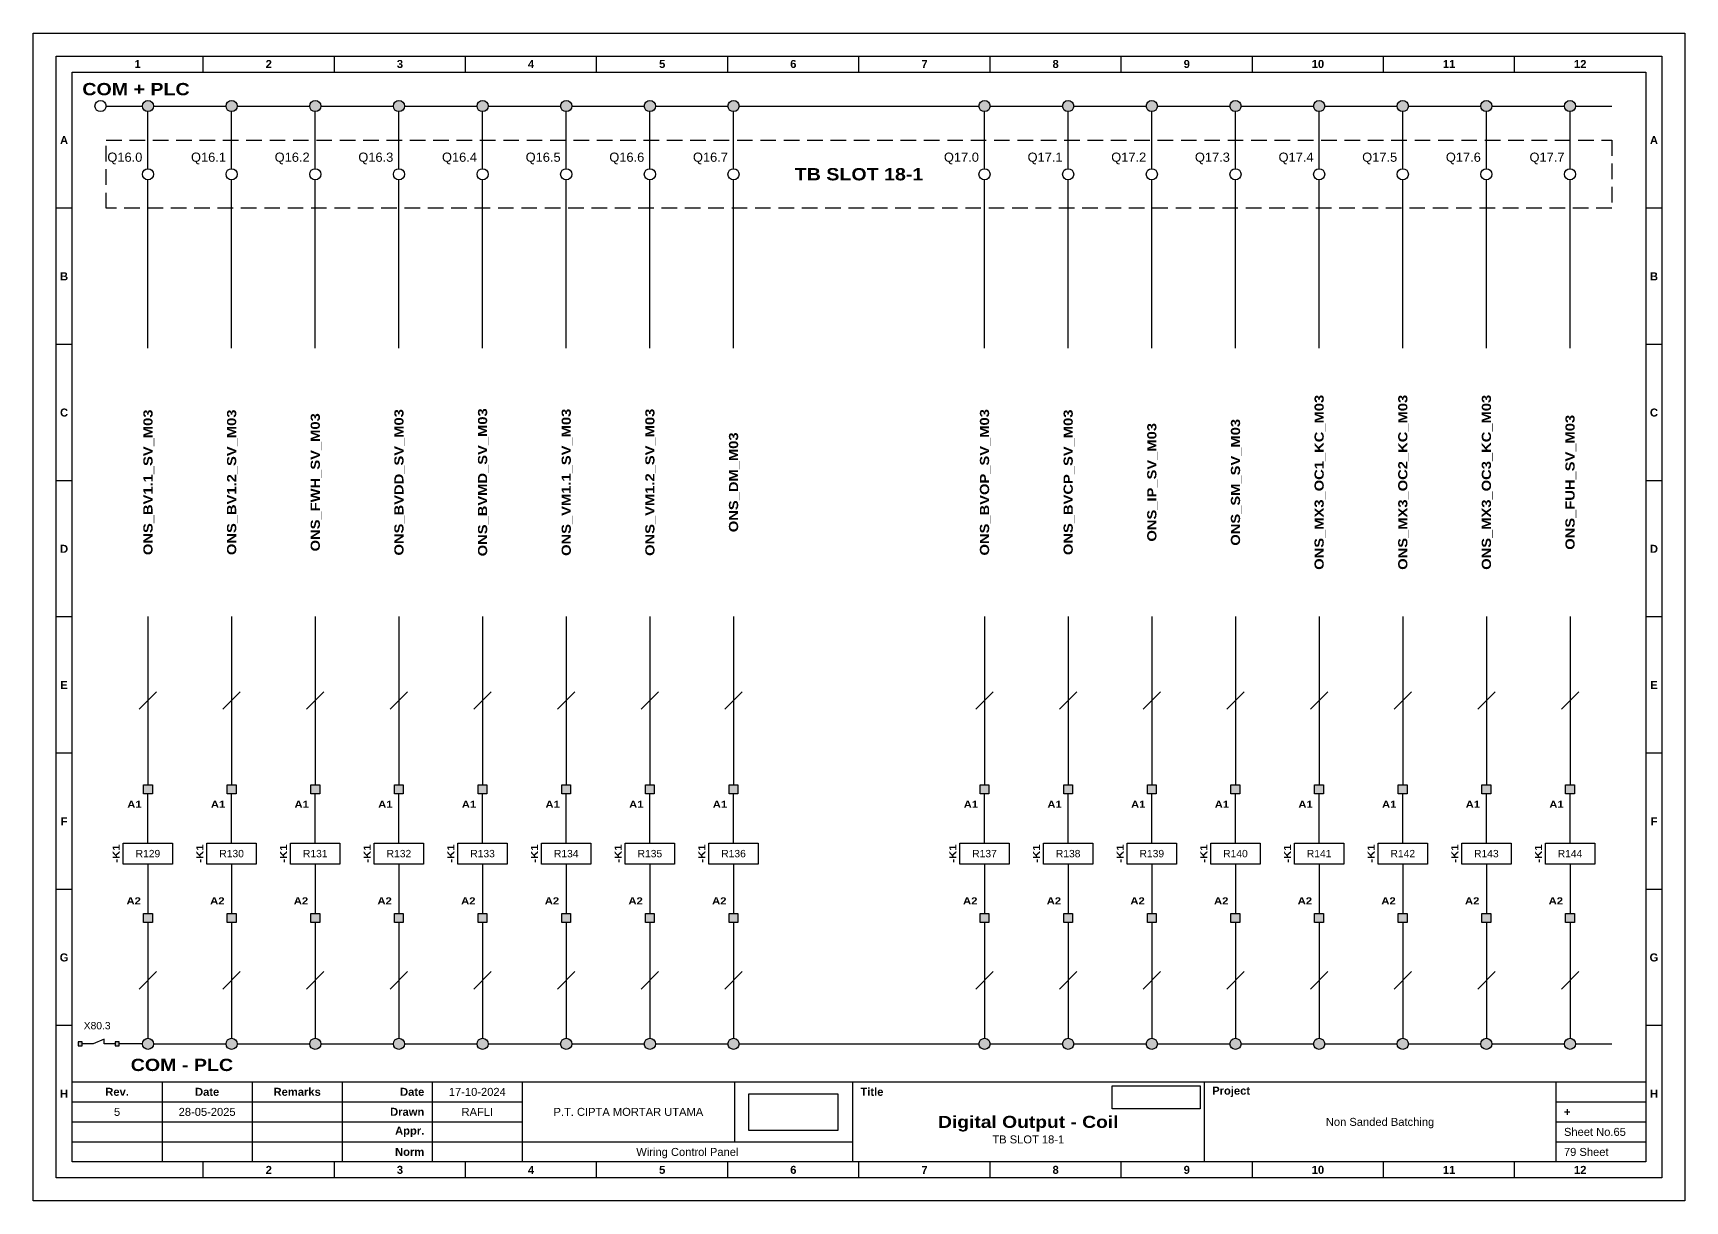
# Model space of a CAD drawing. Header units: millimetres. Extents: x 1018 to 2216, y 1079 to 1731.
# Drawn here: x 1327.2 to 1596.6, y 1079.3 to 1269.7 of the extents above; entities that cross this region are included whole.
import ezdxf
from ezdxf.enums import TextEntityAlignment as Align

# ---------------------------------------------------------------- set-up
doc = ezdxf.new("R2010")
doc.units = ezdxf.units.MM
doc.linetypes.add('HIDDEN', pattern=[9.525, 6.35, -3.175])
doc.styles.add('Bold', font='ariblk.ttf', dxfattribs={"height": 25.4})
doc.styles.get("Standard").update_dxf_attribs({"font": 'arial.ttf'})
picture_1 = doc.add_image_def('image1.png', size_in_pixel=(2048, 847))
picture_2 = doc.add_image_def('image2.png', size_in_pixel=(2092, 542))

# ---------------------------------------------------------------- blocks, each defined once
blk = doc.blocks.new('KOP MU PROJECT')
at = {"color": 6, "ltscale": 50}
for p, q in [((27.74, 184.05), (27.74, 186.66)), ((49.13, 184.05), (49.13, 186.66)), ((70.51, 184.05), (70.51, 186.66)), ((91.89, 184.05), (91.89, 186.66)), ((113.27, 184.05), (113.27, 186.66)), ((134.66, 184.05), (134.66, 186.66)), ((156.04, 184.05), (156.04, 186.66)), ((177.42, 184.05), (177.42, 186.66)), ((198.8, 184.05), (198.8, 186.66)), ((220.19, 184.05), (220.19, 186.66)), ((241.57, 184.05), (241.57, 186.66)), ((6.36, 161.84), (3.75, 161.84)), ((265.59, 161.84), (262.98, 161.84)), ((6.36, 139.63), (3.75, 139.63)), ((265.59, 139.63), (262.98, 139.63)), ((6.36, 117.42), (3.75, 117.42)), ((265.59, 117.42), (262.98, 117.42)), ((6.36, 95.22), (3.75, 95.22)), ((265.59, 95.22), (262.98, 95.22)), ((6.36, 73.01), (3.75, 73.01)), ((265.59, 73.01), (262.98, 73.01)), ((6.36, 50.8), (3.75, 50.8)), ((265.59, 50.8), (262.98, 50.8)), ((6.36, 28.59), (3.75, 28.59)), ((265.59, 28.59), (262.98, 28.59)), ((27.74, 3.75), (27.74, 6.36)), ((49.13, 3.75), (49.13, 6.36)), ((70.51, 3.75), (70.51, 6.36)), ((91.89, 3.75), (91.89, 6.36)), ((113.27, 3.75), (113.27, 6.36)), ((134.66, 3.75), (134.66, 6.36)), ((156.04, 3.75), (156.04, 6.36)), ((177.42, 3.75), (177.42, 6.36)), ((198.8, 3.75), (198.8, 6.36)), ((220.19, 3.75), (220.19, 6.36)), ((241.57, 3.75), (241.57, 6.36))]:
    blk.add_line(p, q, dxfattribs=at)
at = {"ltscale": 50}
for p, q in [((6.36, 19.41), (262.98, 19.41)), ((21.04, 19.41), (21.04, 6.36)), ((35.72, 19.41), (35.72, 6.36)), ((50.41, 19.41), (50.41, 6.36)), ((65.09, 19.41), (65.09, 6.36)), ((79.77, 19.41), (79.77, 6.36)), ((114.35, 19.41), (114.35, 9.62)), ((133.6, 19.41), (133.6, 6.36)), ((190.95, 19.41), (190.95, 6.36)), ((248.3, 19.41), (248.3, 6.36)), ((6.36, 16.15), (79.77, 16.15)), ((248.3, 16.15), (262.98, 16.15)), ((6.36, 12.89), (79.77, 12.89)), ((248.3, 12.89), (262.98, 12.89)), ((6.36, 9.62), (133.6, 9.62)), ((248.3, 9.62), (262.98, 9.62))]:
    blk.add_line(p, q, dxfattribs=at)
at = {"color": 1, "ltscale": 50}
blk.add_lwpolyline([(269.34, 0), (0, 0), (0, 190.41), (269.34, 190.41)], close=True, dxfattribs=at)
at = {"color": 6, "ltscale": 50}
for points in [[(265.59, 3.75), (3.75, 3.75), (3.75, 186.66), (265.59, 186.66)], [(262.98, 6.36), (6.36, 6.36), (6.36, 184.05), (262.98, 184.05)]]:
    blk.add_lwpolyline(points, close=True, dxfattribs=at)
at = {"ltscale": 50, "char_height": 1.305, "attachment_point": 4}
for s, width, heights, insert in [('\\pxqc;{\\fArial|b1|i0|c0|p34;1}', 21.3825, [2.51], (6.36, 185.36)), ('\\pxqc;{\\fArial|b1|i0|c0|p34;2}', 21.3825, [2.51], (27.74, 185.36)), ('\\pxqc;{\\fArial|b1|i0|c0|p34;3}', 21.3825, [2.51], (49.13, 185.36)), ('\\pxqc;{\\fArial|b1|i0|c0|p34;4}', 21.3825, [2.51], (70.51, 185.36)), ('\\pxqc;{\\fArial|b1|i0|c0|p34;5}', 21.3825, [2.51], (91.89, 185.36)), ('\\pxqc;{\\fArial|b1|i0|c0|p34;6}', 21.3825, [2.51], (113.27, 185.36)), ('\\pxqc;{\\fArial|b1|i0|c0|p34;7}', 21.3825, [2.51], (134.66, 185.36)), ('\\pxqc;{\\fArial|b1|i0|c0|p34;8}', 21.3825, [2.51], (156.04, 185.36)), ('\\pxqc;{\\fArial|b1|i0|c0|p34;9}', 21.3825, [2.51], (177.42, 185.36)), ('\\pxqc;{\\fArial|b1|i0|c0|p34;10}', 21.3825, [2.51], (198.8, 185.36)), ('\\pxqc;{\\fArial|b1|i0|c0|p34;11}', 21.3825, [2.51], (220.19, 185.36)), ('\\pxqc;{\\fArial|b1|i0|c0|p34;12}', 21.3825, [2.51], (241.57, 185.36)), ('\\pxqc;{\\fArial|b1|i0|c0|p34;A}', 2.61, [2.51], (3.75, 172.95)), ('\\pxqc;{\\fArial|b1|i0|c0|p34;A}', 2.61, [2.51], (262.98, 172.95)), ('\\pxqc;{\\fArial|b1|i0|c0|p34;B}', 2.61, [2.51], (3.75, 150.74)), ('\\pxqc;{\\fArial|b1|i0|c0|p34;B}', 2.61, [2.51], (262.98, 150.74)), ('\\pxqc;{\\fArial|b1|i0|c0|p34;C}', 2.61, [2.51], (3.75, 128.53)), ('\\pxqc;{\\fArial|b1|i0|c0|p34;C}', 2.61, [2.51], (262.98, 128.53)), ('\\pxqc;{\\fArial|b1|i0|c0|p34;D}', 2.61, [2.51], (3.75, 106.32)), ('\\pxqc;{\\fArial|b1|i0|c0|p34;D}', 2.61, [2.51], (262.98, 106.32)), ('\\pxqc;{\\fArial|b1|i0|c0|p34;E}', 2.61, [2.51], (3.75, 84.11)), ('\\pxqc;{\\fArial|b1|i0|c0|p34;E}', 2.61, [2.51], (262.98, 84.11)), ('\\pxqc;{\\fArial|b1|i0|c0|p34;F}', 2.61, [2.51], (3.75, 61.9)), ('\\pxqc;{\\fArial|b1|i0|c0|p34;F}', 2.61, [2.51], (262.98, 61.9)), ('\\pxqc;{\\fArial|b1|i0|c0|p34;G}', 2.61, [2.51], (3.75, 39.69)), ('\\pxqc;{\\fArial|b1|i0|c0|p34;G}', 2.61, [2.51], (262.98, 39.69)), ('\\pxqc;{\\fArial|b1|i0|c0|p34;H}', 2.61, [2.51], (3.75, 17.47)), ('\\pxqc;{\\fArial|b1|i0|c0|p34;Rev.}', 14.6811, [2.88], (6.36, 17.78)), ('\\pxqc;{\\fArial|b1|i0|c0|p34;Date}', 14.6811, [2.88], (21.04, 17.78)), ('\\pxqc;{\\fArial|b1|i0|c0|p34;Remarks}', 14.6811, [2.88], (35.72, 17.78)), ('\\pxqr;{\\fArial|b1|i0|c0|p34;Date}', 13.3761, [2.88], (50.41, 17.78)), ('\\pxql;{\\fArial|b1|i0|c0|p34;Title}', 50.2419, [2.88], (134.9, 17.78)), ('\\pxql;{\\fArial|b1|i0|c0|p34;Project}', 50.2419, [2.88], (192.25, 17.78)), ('\\pxqc;{\\fArial|b1|i0|c0|p34;H}', 2.61, [2.51], (262.98, 17.47)), ('\\pxqr;{\\fArial|b1|i0|c0|p34;Drawn}', 13.3761, [2.88], (50.41, 14.52)), ('\\pxql;{\\fArial|b1|i0|c0|p34;+}', 14.6811, [2.88], (249.61, 14.52)), ('\\pxqr;{\\fArial|b1|i0|c0|p34;Appr.}', 13.3761, [2.88], (50.41, 11.26)), ('\\pxqr;{\\fArial|b1|i0|c0|p34;Norm}', 13.3761, [2.88], (50.41, 7.99)), ('\\pxqc;{\\fArial|b1|i0|c0|p34;2}', 21.3825, [2.51], (27.74, 5.06)), ('\\pxqc;{\\fArial|b1|i0|c0|p34;3}', 21.3825, [2.51], (49.13, 5.06)), ('\\pxqc;{\\fArial|b1|i0|c0|p34;4}', 21.3825, [2.51], (70.51, 5.06)), ('\\pxqc;{\\fArial|b1|i0|c0|p34;5}', 21.3825, [2.51], (91.89, 5.06)), ('\\pxqc;{\\fArial|b1|i0|c0|p34;6}', 21.3825, [2.51], (113.27, 5.06)), ('\\pxqc;{\\fArial|b1|i0|c0|p34;7}', 21.3825, [2.51], (134.66, 5.06)), ('\\pxqc;{\\fArial|b1|i0|c0|p34;8}', 21.3825, [2.51], (156.04, 5.06)), ('\\pxqc;{\\fArial|b1|i0|c0|p34;9}', 21.3825, [2.51], (177.42, 5.06)), ('\\pxqc;{\\fArial|b1|i0|c0|p34;10}', 21.3825, [2.51], (198.8, 5.06)), ('\\pxqc;{\\fArial|b1|i0|c0|p34;11}', 21.3825, [2.51], (220.19, 5.06)), ('\\pxqc;{\\fArial|b1|i0|c0|p34;12}', 21.3825, [2.51], (241.57, 5.06))]:
    blk.add_mtext_dynamic_manual_height_columns(s, width=width, gutter_width=0.0326, heights=heights, dxfattribs=dict(at, insert=insert))
at = {"ltscale": 50}
for tag, p in [('DATECREATED', (72.43, 17.78)), ('REV', (13.7, 14.52)), ('REVDATE', (28.38, 14.52)), ('REMARKS', (43.06, 14.52)), ('DRAWN', (72.43, 14.52)), ('COMPANY', (97.06, 14.52)), ('PROJECT', (219.62, 12.89)), ('APPR', (72.43, 11.26)), ('NORM', (72.43, 7.99)), ('DRAWINGCATEGORY', (106.68, 7.99)), ('DESCRIPTION', (162.27, 10.03))]:
    blk.add_attdef(tag, text='', height=1.3, dxfattribs=at).set_placement(p, align=Align.MIDDLE_CENTER)
at = {"ltscale": 50, "style": 'Bold'}
blk.add_attdef('TITLE', text='', height=1.96, dxfattribs=at).set_placement((162.27, 12.89), align=Align.MIDDLE_CENTER)
at = {"ltscale": 50}
for tag, p in [('SHEETNUMBER', (249.61, 11.26)), ('TOTALSHEET', (249.61, 7.99))]:
    blk.add_attdef(tag, text='', height=1.3, dxfattribs=at).set_placement(p, align=Align.MIDDLE_LEFT)
image = blk.add_image(picture_1, insert=(116.72, 11.48), size_in_units=(14.5, 6), dxfattribs=at)
image.dxf.flags = 15
image = blk.add_image(picture_2, insert=(175.94, 15.04), size_in_units=(14.36, 3.72), dxfattribs=at)
image.dxf.flags = 15

msp = doc.modelspace()

# ---------------------------------------------------------------- hatches: boundary and pattern name
at = {"true_color": 0x105689}
h = msp.add_hatch(color=146, dxfattribs=at)
h.dxf.hatch_style = 1
h.paths.add_polyline_path([(1578.73, 1257.79, 1), (1576.92, 1257.79, 1)])
h.paths.add_polyline_path([(1563.28, 1257.79, 1), (1565.09, 1257.79, 1)])
h.paths.add_polyline_path([(1549.64, 1257.79, 1), (1551.45, 1257.79, 1)])
h.paths.add_polyline_path([(1537.81, 1257.79, 1), (1536, 1257.79, 1)])
h.paths.add_polyline_path([(1524.17, 1257.79, 1), (1522.36, 1257.79, 1)])
h.paths.add_polyline_path([(1510.53, 1257.79, 1), (1508.72, 1257.79, 1)])
h.paths.add_polyline_path([(1496.89, 1257.79, 1), (1495.08, 1257.79, 1)])
h.paths.add_polyline_path([(1483.25, 1257.79, 1), (1481.44, 1257.79, 1)])
h.paths.add_polyline_path([(1442.33, 1257.79, 1), (1440.52, 1257.79, 1)])
h.paths.add_polyline_path([(1428.69, 1257.79, 1), (1426.88, 1257.79, 1)])
h.paths.add_polyline_path([(1415.05, 1257.79, 1), (1413.24, 1257.79, 1)])
h.paths.add_polyline_path([(1401.41, 1257.79, 1), (1399.6, 1257.79, 1)])
h.paths.add_polyline_path([(1385.96, 1257.79, 1), (1387.78, 1257.79, 1)])
h.paths.add_polyline_path([(1374.14, 1257.79, 1), (1372.32, 1257.79, 1)])
h.paths.add_polyline_path([(1358.68, 1257.79, 1), (1360.5, 1257.79, 1)])
h.paths.add_polyline_path([(1346.86, 1257.79, 1), (1345.04, 1257.79, 1)])
h = msp.add_hatch(color=256)
h.dxf.hatch_style = 1
h.paths.add_polyline_path([(1346.67, 1145.68), (1346.67, 1147.13), (1345.22, 1147.13), (1345.22, 1145.68)])
h.paths.add_polyline_path([(1345.22, 1124.7), (1346.67, 1124.7), (1346.67, 1126.15), (1345.22, 1126.15)])
h = msp.add_hatch(color=256)
h.dxf.hatch_style = 1
h.paths.add_polyline_path([(1360.31, 1145.68), (1360.31, 1147.13), (1358.86, 1147.13), (1358.86, 1145.68)])
h.paths.add_polyline_path([(1358.86, 1124.7), (1360.31, 1124.7), (1360.31, 1126.15), (1358.86, 1126.15)])
h = msp.add_hatch(color=256)
h.dxf.hatch_style = 1
h.paths.add_polyline_path([(1373.95, 1145.68), (1373.95, 1147.13), (1372.5, 1147.13), (1372.5, 1145.68)])
h.paths.add_polyline_path([(1372.5, 1124.7), (1373.95, 1124.7), (1373.95, 1126.15), (1372.5, 1126.15)])
h = msp.add_hatch(color=256)
h.dxf.hatch_style = 1
h.paths.add_polyline_path([(1387.59, 1145.68), (1387.59, 1147.13), (1386.14, 1147.13), (1386.14, 1145.68)])
h.paths.add_polyline_path([(1386.14, 1124.7), (1387.59, 1124.7), (1387.59, 1126.15), (1386.14, 1126.15)])
h = msp.add_hatch(color=256)
h.dxf.hatch_style = 1
h.paths.add_polyline_path([(1401.23, 1145.68), (1401.23, 1147.13), (1399.78, 1147.13), (1399.78, 1145.68)])
h.paths.add_polyline_path([(1399.78, 1124.7), (1401.23, 1124.7), (1401.23, 1126.15), (1399.78, 1126.15)])
h = msp.add_hatch(color=256)
h.dxf.hatch_style = 1
h.paths.add_polyline_path([(1414.87, 1145.68), (1414.87, 1147.13), (1413.42, 1147.13), (1413.42, 1145.68)])
h.paths.add_polyline_path([(1413.42, 1124.7), (1414.87, 1124.7), (1414.87, 1126.15), (1413.42, 1126.15)])
h = msp.add_hatch(color=256)
h.dxf.hatch_style = 1
h.paths.add_polyline_path([(1428.51, 1145.68), (1428.51, 1147.13), (1427.06, 1147.13), (1427.06, 1145.68)])
h.paths.add_polyline_path([(1427.06, 1124.7), (1428.51, 1124.7), (1428.51, 1126.15), (1427.06, 1126.15)])
h = msp.add_hatch(color=256)
h.dxf.hatch_style = 1
h.paths.add_polyline_path([(1442.15, 1145.68), (1442.15, 1147.13), (1440.7, 1147.13), (1440.7, 1145.68)])
h.paths.add_polyline_path([(1440.7, 1124.7), (1442.15, 1124.7), (1442.15, 1126.15), (1440.7, 1126.15)])
h = msp.add_hatch(color=256)
h.dxf.hatch_style = 1
h.paths.add_polyline_path([(1483.07, 1145.68), (1483.07, 1147.13), (1481.62, 1147.13), (1481.62, 1145.68)])
h.paths.add_polyline_path([(1481.62, 1124.7), (1483.07, 1124.7), (1483.07, 1126.15), (1481.62, 1126.15)])
h = msp.add_hatch(color=256)
h.dxf.hatch_style = 1
h.paths.add_polyline_path([(1496.71, 1145.68), (1496.71, 1147.13), (1495.26, 1147.13), (1495.26, 1145.68)])
h.paths.add_polyline_path([(1495.26, 1124.7), (1496.71, 1124.7), (1496.71, 1126.15), (1495.26, 1126.15)])
h = msp.add_hatch(color=256)
h.dxf.hatch_style = 1
h.paths.add_polyline_path([(1510.35, 1145.68), (1510.35, 1147.13), (1508.9, 1147.13), (1508.9, 1145.68)])
h.paths.add_polyline_path([(1508.9, 1124.7), (1510.35, 1124.7), (1510.35, 1126.15), (1508.9, 1126.15)])
h = msp.add_hatch(color=256)
h.dxf.hatch_style = 1
h.paths.add_polyline_path([(1523.99, 1145.68), (1523.99, 1147.13), (1522.54, 1147.13), (1522.54, 1145.68)])
h.paths.add_polyline_path([(1522.54, 1124.7), (1523.99, 1124.7), (1523.99, 1126.15), (1522.54, 1126.15)])
h = msp.add_hatch(color=256)
h.dxf.hatch_style = 1
h.paths.add_polyline_path([(1537.63, 1145.68), (1537.63, 1147.13), (1536.18, 1147.13), (1536.18, 1145.68)])
h.paths.add_polyline_path([(1536.18, 1124.7), (1537.63, 1124.7), (1537.63, 1126.15), (1536.18, 1126.15)])
h = msp.add_hatch(color=256)
h.dxf.hatch_style = 1
h.paths.add_polyline_path([(1551.27, 1145.68), (1551.27, 1147.13), (1549.82, 1147.13), (1549.82, 1145.68)])
h.paths.add_polyline_path([(1549.82, 1124.7), (1551.27, 1124.7), (1551.27, 1126.15), (1549.82, 1126.15)])
h = msp.add_hatch(color=256)
h.dxf.hatch_style = 1
h.paths.add_polyline_path([(1564.91, 1145.68), (1564.91, 1147.13), (1563.46, 1147.13), (1563.46, 1145.68)])
h.paths.add_polyline_path([(1563.46, 1124.7), (1564.91, 1124.7), (1564.91, 1126.15), (1563.46, 1126.15)])
h = msp.add_hatch(color=256)
h.dxf.hatch_style = 1
h.paths.add_polyline_path([(1578.55, 1145.68), (1578.55, 1147.13), (1577.1, 1147.13), (1577.1, 1145.68)])
h.paths.add_polyline_path([(1577.1, 1124.7), (1578.55, 1124.7), (1578.55, 1126.15), (1577.1, 1126.15)])
h = msp.add_hatch(color=256)
h.dxf.hatch_style = 1
h.paths.add_polyline_path([(1341.24, 1105.22), (1340.6, 1105.22), (1340.6, 1104.58), (1341.24, 1104.58)])
h.paths.add_polyline_path([(1334.58, 1105.22), (1334.58, 1104.58), (1335.22, 1104.58), (1335.22, 1105.22)])
h = msp.add_hatch(color=146, dxfattribs=at)
h.dxf.hatch_style = 1
h.paths.add_polyline_path([(1578.73, 1104.9, 1), (1576.92, 1104.9, 1)])
h.paths.add_polyline_path([(1563.28, 1104.9, 1), (1565.09, 1104.9, 1)])
h.paths.add_polyline_path([(1549.64, 1104.9, 1), (1551.45, 1104.9, 1)])
h.paths.add_polyline_path([(1537.81, 1104.9, 1), (1536, 1104.9, 1)])
h.paths.add_polyline_path([(1524.17, 1104.9, 1), (1522.36, 1104.9, 1)])
h.paths.add_polyline_path([(1510.53, 1104.9, 1), (1508.72, 1104.9, 1)])
h.paths.add_polyline_path([(1496.89, 1104.9, 1), (1495.08, 1104.9, 1)])
h.paths.add_polyline_path([(1483.25, 1104.9, 1), (1481.44, 1104.9, 1)])
h.paths.add_polyline_path([(1442.33, 1104.9, 1), (1440.52, 1104.9, 1)])
h.paths.add_polyline_path([(1428.69, 1104.9, 1), (1426.88, 1104.9, 1)])
h.paths.add_polyline_path([(1415.05, 1104.9, 1), (1413.24, 1104.9, 1)])
h.paths.add_polyline_path([(1401.41, 1104.9, 1), (1399.6, 1104.9, 1)])
h.paths.add_polyline_path([(1385.96, 1104.9, 1), (1387.78, 1104.9, 1)])
h.paths.add_polyline_path([(1374.14, 1104.9, 1), (1372.32, 1104.9, 1)])
h.paths.add_polyline_path([(1358.68, 1104.9, 1), (1360.5, 1104.9, 1)])
h.paths.add_polyline_path([(1346.86, 1104.9, 1), (1345.04, 1104.9, 1)])

# ---------------------------------------------------------------- linework, layer by layer
at = {"color": 146, "true_color": 0x105689}
for p, q in [((1339.13, 1257.79), (1345.04, 1257.79)), ((1345.95, 1247.59), (1345.95, 1256.88)), ((1346.86, 1257.79), (1358.68, 1257.79)), ((1359.59, 1247.59), (1359.59, 1256.88)), ((1360.5, 1257.79), (1372.32, 1257.79)), ((1373.23, 1247.59), (1373.23, 1256.88)), ((1374.14, 1257.79), (1385.96, 1257.79)), ((1386.87, 1247.59), (1386.87, 1256.88)), ((1387.78, 1257.79), (1399.6, 1257.79)), ((1400.51, 1247.59), (1400.51, 1256.88)), ((1401.41, 1257.79), (1413.24, 1257.79)), ((1414.15, 1247.59), (1414.15, 1256.88)), ((1415.05, 1257.79), (1426.88, 1257.79)), ((1427.79, 1247.59), (1427.79, 1256.88)), ((1428.69, 1257.79), (1440.52, 1257.79)), ((1441.43, 1247.59), (1441.43, 1256.88)), ((1442.33, 1257.79), (1481.44, 1257.79)), ((1482.35, 1247.59), (1482.35, 1256.88)), ((1483.25, 1257.79), (1495.08, 1257.79)), ((1495.99, 1247.59), (1495.99, 1256.88)), ((1496.89, 1257.79), (1508.72, 1257.79)), ((1509.63, 1247.59), (1509.63, 1256.88)), ((1510.53, 1257.79), (1522.36, 1257.79)), ((1523.27, 1247.59), (1523.27, 1256.88)), ((1524.17, 1257.79), (1536, 1257.79)), ((1536.91, 1247.59), (1536.91, 1256.88)), ((1537.81, 1257.79), (1549.64, 1257.79)), ((1550.55, 1247.59), (1550.55, 1256.88)), ((1551.45, 1257.79), (1563.28, 1257.79)), ((1564.18, 1247.59), (1564.18, 1256.88)), ((1565.09, 1257.79), (1576.92, 1257.79)), ((1577.82, 1247.59), (1577.82, 1256.88)), ((1578.73, 1257.79), (1584.64, 1257.79)), ((1345.95, 1218.34), (1345.95, 1245.77)), ((1359.59, 1218.34), (1359.59, 1245.77)), ((1373.23, 1218.34), (1373.23, 1245.77)), ((1386.87, 1218.34), (1386.87, 1245.77)), ((1400.51, 1218.34), (1400.51, 1245.77)), ((1414.15, 1218.34), (1414.15, 1245.77)), ((1427.79, 1218.34), (1427.79, 1245.77)), ((1441.43, 1218.34), (1441.43, 1245.77)), ((1482.35, 1218.34), (1482.35, 1245.77)), ((1495.99, 1218.34), (1495.99, 1245.77)), ((1509.63, 1218.34), (1509.63, 1245.77)), ((1523.27, 1218.34), (1523.27, 1245.77)), ((1536.91, 1218.34), (1536.91, 1245.77)), ((1550.55, 1218.34), (1550.55, 1245.77)), ((1564.18, 1218.34), (1564.18, 1245.77)), ((1577.82, 1218.34), (1577.82, 1245.77)), ((1345.95, 1174.57), (1345.95, 1147.13)), ((1359.59, 1174.57), (1359.59, 1147.13)), ((1373.23, 1174.57), (1373.23, 1147.13)), ((1386.87, 1174.57), (1386.87, 1147.13)), ((1400.51, 1174.57), (1400.51, 1147.13)), ((1414.15, 1174.57), (1414.15, 1147.13)), ((1427.79, 1174.57), (1427.79, 1147.13)), ((1441.43, 1174.57), (1441.43, 1147.13)), ((1482.35, 1174.57), (1482.35, 1147.13)), ((1495.99, 1174.57), (1495.99, 1147.13)), ((1509.63, 1174.57), (1509.63, 1147.13)), ((1523.27, 1174.57), (1523.27, 1147.13)), ((1536.91, 1174.57), (1536.91, 1147.13)), ((1550.55, 1174.57), (1550.55, 1147.13)), ((1564.18, 1174.57), (1564.18, 1147.13)), ((1577.82, 1174.57), (1577.82, 1147.13)), ((1344.53, 1159.44), (1347.36, 1162.27)), ((1358.17, 1159.44), (1361, 1162.27)), ((1371.81, 1159.44), (1374.64, 1162.27)), ((1385.45, 1159.44), (1388.28, 1162.27)), ((1399.09, 1159.44), (1401.92, 1162.27)), ((1412.73, 1159.44), (1415.56, 1162.27)), ((1426.37, 1159.44), (1429.2, 1162.27)), ((1440.01, 1159.44), (1442.84, 1162.27)), ((1480.93, 1159.44), (1483.76, 1162.27)), ((1494.57, 1159.44), (1497.4, 1162.27)), ((1508.21, 1159.44), (1511.04, 1162.27)), ((1521.85, 1159.44), (1524.68, 1162.27)), ((1535.49, 1159.44), (1538.32, 1162.27)), ((1549.13, 1159.44), (1551.96, 1162.27)), ((1562.77, 1159.44), (1565.6, 1162.27)), ((1576.41, 1159.44), (1579.24, 1162.27)), ((1345.95, 1124.7), (1345.95, 1105.81)), ((1359.59, 1124.7), (1359.59, 1105.81)), ((1373.23, 1124.7), (1373.23, 1105.81)), ((1386.87, 1124.7), (1386.87, 1105.81)), ((1400.51, 1124.7), (1400.51, 1105.81)), ((1414.15, 1124.7), (1414.15, 1105.81)), ((1427.79, 1124.7), (1427.79, 1105.81)), ((1441.43, 1124.7), (1441.43, 1105.81)), ((1482.35, 1124.7), (1482.35, 1105.81)), ((1495.99, 1124.7), (1495.99, 1105.81)), ((1509.63, 1124.7), (1509.63, 1105.81)), ((1523.27, 1124.7), (1523.27, 1105.81)), ((1536.91, 1124.7), (1536.91, 1105.81)), ((1550.55, 1124.7), (1550.55, 1105.81)), ((1564.18, 1124.7), (1564.18, 1105.81)), ((1577.82, 1124.7), (1577.82, 1105.81)), ((1344.53, 1113.84), (1347.36, 1116.67)), ((1358.17, 1113.84), (1361, 1116.67)), ((1371.81, 1113.84), (1374.64, 1116.67)), ((1385.45, 1113.84), (1388.28, 1116.67)), ((1399.09, 1113.84), (1401.92, 1116.67)), ((1412.73, 1113.84), (1415.56, 1116.67)), ((1426.37, 1113.84), (1429.2, 1116.67)), ((1440.01, 1113.84), (1442.84, 1116.67)), ((1480.93, 1113.84), (1483.76, 1116.67)), ((1494.57, 1113.84), (1497.4, 1116.67)), ((1508.21, 1113.84), (1511.04, 1116.67)), ((1521.85, 1113.84), (1524.68, 1116.67)), ((1535.49, 1113.84), (1538.32, 1116.67)), ((1549.13, 1113.84), (1551.96, 1116.67)), ((1562.77, 1113.84), (1565.6, 1116.67)), ((1576.41, 1113.84), (1579.24, 1116.67)), ((1345.04, 1104.9), (1341.24, 1104.9)), ((1346.86, 1104.9), (1358.68, 1104.9)), ((1360.5, 1104.9), (1372.32, 1104.9)), ((1374.14, 1104.9), (1385.96, 1104.9)), ((1387.78, 1104.9), (1399.6, 1104.9)), ((1401.41, 1104.9), (1413.24, 1104.9)), ((1415.05, 1104.9), (1426.88, 1104.9)), ((1428.69, 1104.9), (1440.52, 1104.9)), ((1442.33, 1104.9), (1481.44, 1104.9)), ((1483.25, 1104.9), (1495.08, 1104.9)), ((1496.89, 1104.9), (1508.72, 1104.9)), ((1510.53, 1104.9), (1522.36, 1104.9)), ((1524.17, 1104.9), (1536, 1104.9)), ((1537.81, 1104.9), (1549.64, 1104.9)), ((1551.45, 1104.9), (1563.28, 1104.9)), ((1565.09, 1104.9), (1576.92, 1104.9)), ((1578.73, 1104.9), (1584.64, 1104.9))]:
    msp.add_line(p, q, dxfattribs=at)
at = {"ltscale": 50}
for p, q in [((1345.95, 1137.64), (1345.95, 1145.68)), ((1359.59, 1137.64), (1359.59, 1145.68)), ((1373.23, 1137.64), (1373.23, 1145.68)), ((1386.87, 1137.64), (1386.87, 1145.68)), ((1400.51, 1137.64), (1400.51, 1145.68)), ((1414.15, 1137.64), (1414.15, 1145.68)), ((1427.79, 1137.64), (1427.79, 1145.68)), ((1441.43, 1137.64), (1441.43, 1145.68)), ((1482.35, 1137.64), (1482.35, 1145.68)), ((1495.99, 1137.64), (1495.99, 1145.68)), ((1509.63, 1137.64), (1509.63, 1145.68)), ((1523.27, 1137.64), (1523.27, 1145.68)), ((1536.91, 1137.64), (1536.91, 1145.68)), ((1550.55, 1137.64), (1550.55, 1145.68)), ((1564.18, 1137.64), (1564.18, 1145.68)), ((1577.82, 1137.64), (1577.82, 1145.68)), ((1345.95, 1134.2), (1345.95, 1126.15)), ((1359.59, 1134.2), (1359.59, 1126.15)), ((1373.23, 1134.2), (1373.23, 1126.15)), ((1386.87, 1134.2), (1386.87, 1126.15)), ((1400.51, 1134.2), (1400.51, 1126.15)), ((1414.15, 1134.2), (1414.15, 1126.15)), ((1427.79, 1134.2), (1427.79, 1126.15)), ((1441.43, 1134.2), (1441.43, 1126.15)), ((1482.35, 1134.2), (1482.35, 1126.15)), ((1495.99, 1134.2), (1495.99, 1126.15)), ((1509.63, 1134.2), (1509.63, 1126.15)), ((1523.27, 1134.2), (1523.27, 1126.15)), ((1536.91, 1134.2), (1536.91, 1126.15)), ((1550.55, 1134.2), (1550.55, 1126.15)), ((1564.18, 1134.2), (1564.18, 1126.15)), ((1577.82, 1134.2), (1577.82, 1126.15)), ((1337.01, 1104.9), (1335.22, 1104.9)), ((1338.81, 1105.65), (1337.01, 1104.9)), ((1340.6, 1104.9), (1338.81, 1104.9))]:
    msp.add_line(p, q, dxfattribs=at)
msp.add_line((1338.81, 1104.9), (1338.81, 1105.65))
at = {"linetype": 'HIDDEN', "ltscale": 0.4}
msp.add_lwpolyline([(1339.13, 1252.23), (1584.64, 1252.23), (1584.64, 1241.13), (1339.13, 1241.13)], close=True, dxfattribs=at)
for points in [[(1345.22, 1147.13), (1346.67, 1147.13), (1346.67, 1145.68), (1345.22, 1145.68)], [(1358.86, 1147.13), (1360.31, 1147.13), (1360.31, 1145.68), (1358.86, 1145.68)], [(1372.5, 1147.13), (1373.95, 1147.13), (1373.95, 1145.68), (1372.5, 1145.68)], [(1386.14, 1147.13), (1387.59, 1147.13), (1387.59, 1145.68), (1386.14, 1145.68)], [(1399.78, 1147.13), (1401.23, 1147.13), (1401.23, 1145.68), (1399.78, 1145.68)], [(1413.42, 1147.13), (1414.87, 1147.13), (1414.87, 1145.68), (1413.42, 1145.68)], [(1427.06, 1147.13), (1428.51, 1147.13), (1428.51, 1145.68), (1427.06, 1145.68)], [(1440.7, 1147.13), (1442.15, 1147.13), (1442.15, 1145.68), (1440.7, 1145.68)], [(1481.62, 1147.13), (1483.07, 1147.13), (1483.07, 1145.68), (1481.62, 1145.68)], [(1495.26, 1147.13), (1496.71, 1147.13), (1496.71, 1145.68), (1495.26, 1145.68)], [(1508.9, 1147.13), (1510.35, 1147.13), (1510.35, 1145.68), (1508.9, 1145.68)], [(1522.54, 1147.13), (1523.99, 1147.13), (1523.99, 1145.68), (1522.54, 1145.68)], [(1536.18, 1147.13), (1537.63, 1147.13), (1537.63, 1145.68), (1536.18, 1145.68)], [(1549.82, 1147.13), (1551.27, 1147.13), (1551.27, 1145.68), (1549.82, 1145.68)], [(1563.46, 1147.13), (1564.91, 1147.13), (1564.91, 1145.68), (1563.46, 1145.68)], [(1577.1, 1147.13), (1578.55, 1147.13), (1578.55, 1145.68), (1577.1, 1145.68)], [(1345.22, 1126.15), (1346.67, 1126.15), (1346.67, 1124.7), (1345.22, 1124.7)], [(1358.86, 1126.15), (1360.31, 1126.15), (1360.31, 1124.7), (1358.86, 1124.7)], [(1372.5, 1126.15), (1373.95, 1126.15), (1373.95, 1124.7), (1372.5, 1124.7)], [(1386.14, 1126.15), (1387.59, 1126.15), (1387.59, 1124.7), (1386.14, 1124.7)], [(1399.78, 1126.15), (1401.23, 1126.15), (1401.23, 1124.7), (1399.78, 1124.7)], [(1413.42, 1126.15), (1414.87, 1126.15), (1414.87, 1124.7), (1413.42, 1124.7)], [(1427.06, 1126.15), (1428.51, 1126.15), (1428.51, 1124.7), (1427.06, 1124.7)], [(1440.7, 1126.15), (1442.15, 1126.15), (1442.15, 1124.7), (1440.7, 1124.7)], [(1481.62, 1126.15), (1483.07, 1126.15), (1483.07, 1124.7), (1481.62, 1124.7)], [(1495.26, 1126.15), (1496.71, 1126.15), (1496.71, 1124.7), (1495.26, 1124.7)], [(1508.9, 1126.15), (1510.35, 1126.15), (1510.35, 1124.7), (1508.9, 1124.7)], [(1522.54, 1126.15), (1523.99, 1126.15), (1523.99, 1124.7), (1522.54, 1124.7)], [(1536.18, 1126.15), (1537.63, 1126.15), (1537.63, 1124.7), (1536.18, 1124.7)], [(1549.82, 1126.15), (1551.27, 1126.15), (1551.27, 1124.7), (1549.82, 1124.7)], [(1563.46, 1126.15), (1564.91, 1126.15), (1564.91, 1124.7), (1563.46, 1124.7)], [(1577.1, 1126.15), (1578.55, 1126.15), (1578.55, 1124.7), (1577.1, 1124.7)]]:
    msp.add_lwpolyline(points, close=True)
at = {"ltscale": 50}
for points in [[(1341.93, 1137.64), (1349.97, 1137.64), (1349.97, 1134.2), (1341.93, 1134.2)], [(1355.57, 1137.64), (1363.61, 1137.64), (1363.61, 1134.2), (1355.57, 1134.2)], [(1369.21, 1137.64), (1377.25, 1137.64), (1377.25, 1134.2), (1369.21, 1134.2)], [(1382.85, 1137.64), (1390.89, 1137.64), (1390.89, 1134.2), (1382.85, 1134.2)], [(1396.49, 1137.64), (1404.53, 1137.64), (1404.53, 1134.2), (1396.49, 1134.2)], [(1410.13, 1137.64), (1418.17, 1137.64), (1418.17, 1134.2), (1410.13, 1134.2)], [(1423.77, 1137.64), (1431.81, 1137.64), (1431.81, 1134.2), (1423.77, 1134.2)], [(1437.41, 1137.64), (1445.45, 1137.64), (1445.45, 1134.2), (1437.41, 1134.2)], [(1478.33, 1137.64), (1486.37, 1137.64), (1486.37, 1134.2), (1478.33, 1134.2)], [(1491.97, 1137.64), (1500.01, 1137.64), (1500.01, 1134.2), (1491.97, 1134.2)], [(1505.61, 1137.64), (1513.65, 1137.64), (1513.65, 1134.2), (1505.61, 1134.2)], [(1519.25, 1137.64), (1527.29, 1137.64), (1527.29, 1134.2), (1519.25, 1134.2)], [(1532.88, 1137.64), (1540.93, 1137.64), (1540.93, 1134.2), (1532.88, 1134.2)], [(1546.52, 1137.64), (1554.57, 1137.64), (1554.57, 1134.2), (1546.52, 1134.2)], [(1560.16, 1137.64), (1568.21, 1137.64), (1568.21, 1134.2), (1560.16, 1134.2)], [(1573.8, 1137.64), (1581.85, 1137.64), (1581.85, 1134.2), (1573.8, 1134.2)]]:
    msp.add_lwpolyline(points, close=True, dxfattribs=at)
at = {"ltscale": 500}
for points in [[(1334.58, 1105.22), (1334.58, 1104.58), (1335.22, 1104.58), (1335.22, 1105.22)], [(1340.6, 1105.22), (1340.6, 1104.58), (1341.24, 1104.58), (1341.24, 1105.22)]]:
    msp.add_lwpolyline(points, close=True, dxfattribs=at)
at = {"color": 146, "ltscale": 500, "true_color": 0x105689}
for centre in [(1338.22, 1257.79), (1345.95, 1257.79), (1359.59, 1257.79), (1373.23, 1257.79), (1386.87, 1257.79), (1400.51, 1257.79), (1414.15, 1257.79), (1427.79, 1257.79), (1441.43, 1257.79), (1482.35, 1257.79), (1495.99, 1257.79), (1509.63, 1257.79), (1523.27, 1257.79), (1536.91, 1257.79), (1550.55, 1257.79), (1564.18, 1257.79), (1577.82, 1257.79), (1345.95, 1246.68), (1359.59, 1246.68), (1373.23, 1246.68), (1386.87, 1246.68), (1400.51, 1246.68), (1414.15, 1246.68), (1427.79, 1246.68), (1441.43, 1246.68), (1482.35, 1246.68), (1495.99, 1246.68), (1509.63, 1246.68), (1523.27, 1246.68), (1536.91, 1246.68), (1550.55, 1246.68), (1564.18, 1246.68), (1577.82, 1246.68), (1345.95, 1104.9), (1359.59, 1104.9), (1373.23, 1104.9), (1386.87, 1104.9), (1400.51, 1104.9), (1414.15, 1104.9), (1427.79, 1104.9), (1441.43, 1104.9), (1482.35, 1104.9), (1495.99, 1104.9), (1509.63, 1104.9), (1523.27, 1104.9), (1536.91, 1104.9), (1550.55, 1104.9), (1564.18, 1104.9), (1577.82, 1104.9)]:
    msp.add_circle(centre, 0.907, dxfattribs=at)

# ---------------------------------------------------------------- block references
msp.add_blockref('KOP MU PROJECT', (1327.22, 1079.29)).add_auto_attribs({'DESCRIPTION': 'TB SLOT 18-1', 'TITLE': 'Digital Output - Coil', 'PROJECT': 'Non Sanded Batching', 'COMPANY': 'P.T. CIPTA MORTAR UTAMA', 'DRAWINGCATEGORY': 'Wiring Control Panel', 'DRAWN': 'RAFLI', 'DATECREATED': '17-10-2024', 'REVDATE': '28-05-2025', 'REV': '5', 'SHEETNUMBER': 'Sheet No.65', 'TOTALSHEET': '79 Sheet'})

# ---------------------------------------------------------------- texts
at = {"ltscale": 500, "style": 'Bold'}
for s, p in [('COM + PLC', (1335.25, 1260.56)), ('COM - PLC', (1343.14, 1101.47))]:
    msp.add_text(s, height=2, dxfattribs=at).set_placement(p, align=Align.MIDDLE_LEFT)
at = {"ltscale": 500}
for s, p in [('Q16.0', (1345.04, 1249.46)), ('Q16.1', (1358.68, 1249.46)), ('Q16.2', (1372.32, 1249.46)), ('Q16.3', (1385.96, 1249.46)), ('Q16.4', (1399.6, 1249.46)), ('Q16.5', (1413.24, 1249.46)), ('Q16.6', (1426.88, 1249.46)), ('Q16.7', (1440.52, 1249.46)), ('Q17.0', (1481.44, 1249.46)), ('Q17.1', (1495.08, 1249.46)), ('Q17.2', (1508.72, 1249.46)), ('Q17.3', (1522.36, 1249.46)), ('Q17.4', (1536, 1249.46)), ('Q17.5', (1549.64, 1249.46)), ('Q17.6', (1563.28, 1249.46)), ('Q17.7', (1576.92, 1249.46))]:
    msp.add_text(s, height=1.5, dxfattribs=at).set_placement(p, align=Align.MIDDLE_RIGHT)
at = {"ltscale": 500, "style": 'Bold'}
msp.add_text('TB SLOT 18-1', height=2, dxfattribs=at).set_placement((1461.89, 1246.68), align=Align.MIDDLE_CENTER)
for s, height, p in [('ONS_MX3_OC1_KC_M03', 1.5, (1536.91, 1196.45)), ('ONS_MX3_OC2_KC_M03', 1.5, (1550.55, 1196.45)), ('ONS_MX3_OC3_KC_M03', 1.5, (1564.18, 1196.45)), ('ONS_BV1.1_SV_M03', 1.5, (1345.95, 1196.45)), ('ONS_BV1.2_SV_M03', 1.5, (1359.59, 1196.45)), ('ONS_FWH_SV_M03', 1.5, (1373.23, 1196.45)), ('ONS_BVDD_SV_M03', 1.5, (1386.87, 1196.45)), ('ONS_BVMD_SV_M03', 1.5, (1400.51, 1196.45)), ('ONS_VM1.1_SV_M03', 1.5, (1414.15, 1196.45)), ('ONS_VM1.2_SV_M03', 1.5, (1427.79, 1196.45)), ('ONS_BVOP_SV_M03', 1.5, (1482.35, 1196.45)), ('ONS_BVCP_SV_M03', 1.5, (1495.99, 1196.45)), ('ONS_SM_SV_M03', 1.5, (1523.27, 1196.45)), ('ONS_FUH_SV_M03', 1.5, (1577.82, 1196.45)), ('ONS_DM_M03', 1.5, (1441.43, 1196.45)), ('ONS_IP_SV_M03', 1.5, (1509.63, 1196.45)), ('-K1', 1.149, (1340.78, 1135.92)), ('-K1', 1.149, (1354.42, 1135.92)), ('-K1', 1.149, (1368.06, 1135.92)), ('-K1', 1.149, (1381.7, 1135.92)), ('-K1', 1.149, (1395.34, 1135.92)), ('-K1', 1.149, (1408.98, 1135.92)), ('-K1', 1.149, (1422.62, 1135.92)), ('-K1', 1.149, (1436.26, 1135.92)), ('-K1', 1.149, (1477.18, 1135.92)), ('-K1', 1.149, (1490.82, 1135.92)), ('-K1', 1.149, (1504.46, 1135.92)), ('-K1', 1.149, (1518.1, 1135.92)), ('-K1', 1.149, (1531.74, 1135.92)), ('-K1', 1.149, (1545.38, 1135.92)), ('-K1', 1.149, (1559.02, 1135.92)), ('-K1', 1.149, (1572.66, 1135.92))]:
    msp.add_text(s, height=height, rotation=90, dxfattribs=at).set_placement(p, align=Align.MIDDLE_CENTER)
for p in [(1344.92, 1144.53), (1358.56, 1144.53), (1372.19, 1144.53), (1385.83, 1144.53), (1399.47, 1144.53), (1413.11, 1144.53), (1426.75, 1144.53), (1440.39, 1144.53), (1481.31, 1144.53), (1494.95, 1144.53), (1508.59, 1144.53), (1522.23, 1144.53), (1535.87, 1144.53), (1549.51, 1144.53), (1563.15, 1144.53), (1576.79, 1144.53)]:
    msp.add_text('A1', height=1.149, dxfattribs=at).set_placement(p, align=Align.TOP_RIGHT)
at = {"ltscale": 500}
for s, p in [('R129', (1345.95, 1135.92)), ('R130', (1359.59, 1135.92)), ('R131', (1373.23, 1135.92)), ('R132', (1386.87, 1135.92)), ('R133', (1400.51, 1135.92)), ('R134', (1414.15, 1135.92)), ('R135', (1427.79, 1135.92)), ('R136', (1441.43, 1135.92)), ('R137', (1482.35, 1135.92)), ('R138', (1495.99, 1135.92)), ('R139', (1509.63, 1135.92)), ('R140', (1523.27, 1135.92)), ('R141', (1536.91, 1135.92)), ('R142', (1550.55, 1135.92)), ('R143', (1564.18, 1135.92)), ('R144', (1577.82, 1135.92))]:
    msp.add_text(s, height=1.2, dxfattribs=at).set_placement(p, align=Align.MIDDLE_CENTER)
at = {"ltscale": 500, "style": 'Bold'}
for p in [(1344.8, 1127.3), (1358.44, 1127.3), (1372.08, 1127.3), (1385.72, 1127.3), (1399.36, 1127.3), (1413, 1127.3), (1426.64, 1127.3), (1440.28, 1127.3), (1481.2, 1127.3), (1494.84, 1127.3), (1508.48, 1127.3), (1522.12, 1127.3), (1535.76, 1127.3), (1549.4, 1127.3), (1563.04, 1127.3), (1576.68, 1127.3)]:
    msp.add_text('A2', height=1.149, dxfattribs=at).set_placement(p, align=Align.BOTTOM_RIGHT)
at = {"ltscale": 500}
msp.add_text('X80.3', height=1.2, dxfattribs=at).set_placement((1335.48, 1107.87), align=Align.MIDDLE_LEFT)

doc.saveas('drawing.dxf')
